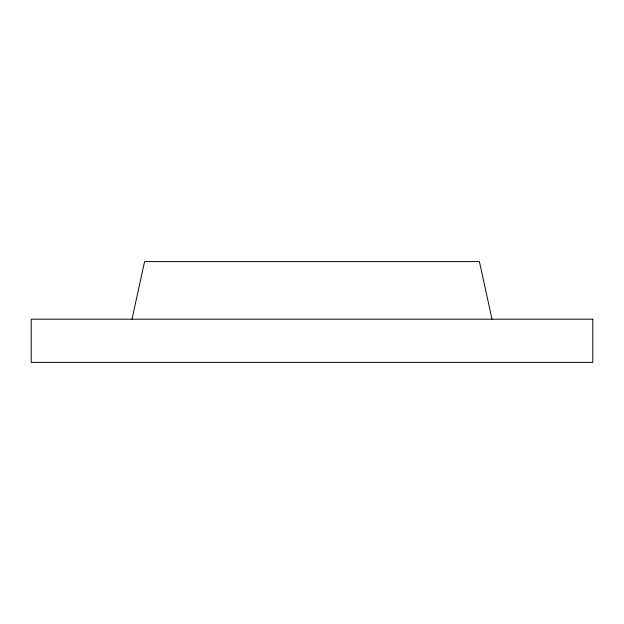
<?xml version="1.0" encoding="UTF-8"?>
<svg xmlns="http://www.w3.org/2000/svg" width="624" height="624" viewBox="0 0 624 624"><rect width="100%" height="100%" fill="white"/><g stroke="black" fill="none" stroke-linecap="round" stroke-linejoin="round"><path stroke-width="0.94" d="M131.999 319.199L144.596 261.596L479.404 261.596L492.001 319.199M592.8 319.199L31.2 319.199L31.2 362.404L592.8 362.404L592.8 319.199"/></g></svg>
